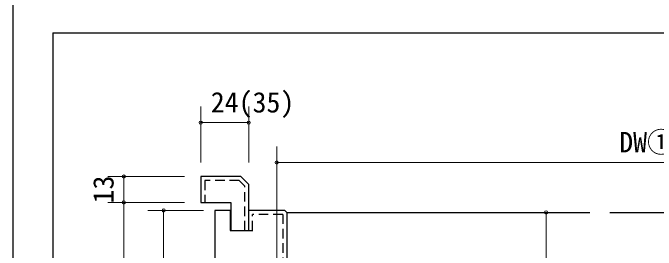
# Model space of a CAD drawing. Units: millimetres at full size; details may follow other scales. Extents: x -800 to 800, y -560 to 560.
# Drawn here: x -800 to -477.7, y -152.9 to -34 of the extents above; entities that cross this region are included whole.
import ezdxf
from ezdxf.enums import TextEntityAlignment as Align

# ---------------------------------------------------------------- set-up
doc = ezdxf.new("R2010")
doc.units = ezdxf.units.MM
doc.header["$LTSCALE"] = 4
doc.header["$PDMODE"] = 32
doc.header["$PDSIZE"] = 1.6
doc.linetypes.add('DASHED1', pattern=[1.8, 1.2, -0.6])
doc.layers.add('0-0', color=7, linetype='Continuous', lineweight=25)
doc.layers.add('2-0', color=4, linetype='Continuous', lineweight=9)
doc.styles.add('ＭＳ ゴシック', font='')
doc.styles.get('ＭＳ ゴシック').set_extended_font_data('MS Gothic')

msp = doc.modelspace()

# ---------------------------------------------------------------- linework, layer by layer
at = {"layer": '0-0'}
for p, q in [((-800, 560), (-800, -560)), ((-780, -44), (152, -44))]:
    msp.add_line(p, q, dxfattribs=at)
msp.add_lwpolyline([(-780, -44), (-780, -444), (152, -444)], dxfattribs=at)
at = {"layer": '2-0'}
for p, q in [((-705.84, -81.011), (-705.84, -109.011)), ((-681.839, -81.011), (-681.839, -109.011)), ((-705.84, -89.011), (-681.839, -89.011)), ((-667.797, -101.011), (-667.797, -173.516)), ((-667.797, -109.011), (-268.552, -109.011)), ((-752.442, -116.009), (-713.946, -116.009)), ((-744.442, -129.009), (-744.442, -116.009)), ((-752.442, -129.009), (-713.946, -129.009)), ((-744.442, -309.003), (-744.442, -129.009)), ((-732.442, -133.014), (-704.442, -133.014)), ((-724.442, -305.01), (-724.442, -133.014)), ((-532.796, -304.031), (-532.796, -134.011))]:
    msp.add_line(p, q, dxfattribs=at)
at = {"layer": '2-0', "color": 7, "lineweight": 25}
for p, q in [((-705.838, -129.011), (-690.836, -129.011)), ((-690.836, -129.011), (-690.836, -143.008)), ((-698.796, -133.008), (-698.796, -305.01)), ((-691.137, -133.008), (-698.796, -133.008)), ((-691.137, -133.008), (-691.137, -143.008)), ((-663.796, -133.008), (-681.839, -133.008)), ((-663.796, -133.008), (-662.796, -134.011)), ((-662.796, -134.011), (-662.796, -239.513)), ((-662.796, -134.011), (-510.924, -134.011)), ((-500.924, -134.011), (-12.554, -134.011))]:
    msp.add_line(p, q, dxfattribs=at)
at = {"layer": '2-0', "color": 7, "linetype": 'DASHED1', "lineweight": 25}
for p, q in [((-664.796, -135.014), (-679.839, -135.014)), ((-679.839, -143.008), (-679.839, -135.014)), ((-664.796, -135.014), (-664.796, -237.513)), ((-681.839, -143.017), (-679.838, -143.017))]:
    msp.add_line(p, q, dxfattribs=at)
at = {"layer": '2-0', "color": 7, "lineweight": 25}
msp.add_lwpolyline([(-691.137, -143.008), (-681.839, -143.008), (-681.839, -120.01), (-685.838, -116.009), (-705.838, -116.009), (-705.838, -129.011)], dxfattribs=at)
at = {"layer": '2-0', "color": 7, "linetype": 'DASHED1', "lineweight": 25}
msp.add_lwpolyline([(-683.839, -143.008), (-683.839, -120.838), (-686.666, -118.009), (-703.84, -118.009), (-703.84, -129.009)], dxfattribs=at)
at = {"layer": '2-0'}
for p in [(-705.84, -89.011), (-681.839, -89.011), (-667.797, -109.011), (-744.442, -116.009), (-744.442, -129.009), (-724.442, -133.014), (-532.796, -134.011)]:
    msp.add_point(p, dxfattribs=at)

# ---------------------------------------------------------------- texts
at = {"layer": '2-0', "color": 7, "style": 'ＭＳ ゴシック'}
for s, p in [('24(35)', (-700.84, -87.011)), ('DW①:629', (-496.174, -107.011))]:
    msp.add_text(s, height=10.26, dxfattribs=at).set_placement(p, align=Align.BOTTOM_LEFT)
msp.add_text('13', height=10.26, rotation=90, dxfattribs=at).set_placement((-746.442, -129.509), align=Align.BOTTOM_LEFT)

doc.saveas('drawing.dxf')
